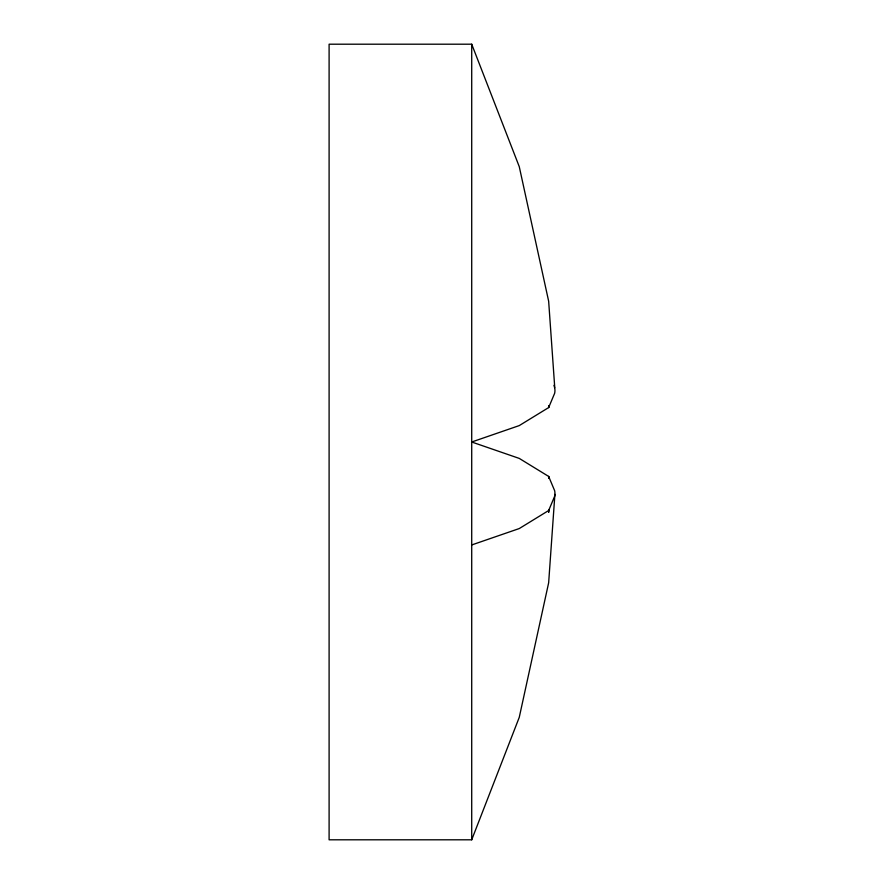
<?xml version="1.0" encoding="UTF-8"?>
<svg xmlns="http://www.w3.org/2000/svg" width="884" height="884" viewBox="0 0 884 884"><rect width="100%" height="100%" fill="white"/><g stroke="black" fill="none" stroke-linecap="round" stroke-linejoin="round"><path stroke-width="1.33" d="M554.898 494.366L548.655 582.766L519.262 717.333L471.713 839.8L329.102 839.8L329.102 44.2L471.713 44.2L519.262 166.667L548.655 301.234L554.898 389.634A768.627 100.323 0 0 1 554.633 393.325L548.655 407.568L519.262 425.591L471.713 442L519.262 458.409L548.655 476.432L554.633 490.675A768.627 100.323 0 0 1 554.633 496.289L548.655 510.521L548.655 512.377L549.008 509.836M549.008 477.117L548.655 478.432L548.655 476.432M548.655 510.521L519.262 528.555L471.713 544.953M553.97 385.336L554.633 387.711M549.008 406.883L548.655 405.568L548.655 407.568M471.713 44.2L471.713 839.8"/></g></svg>
